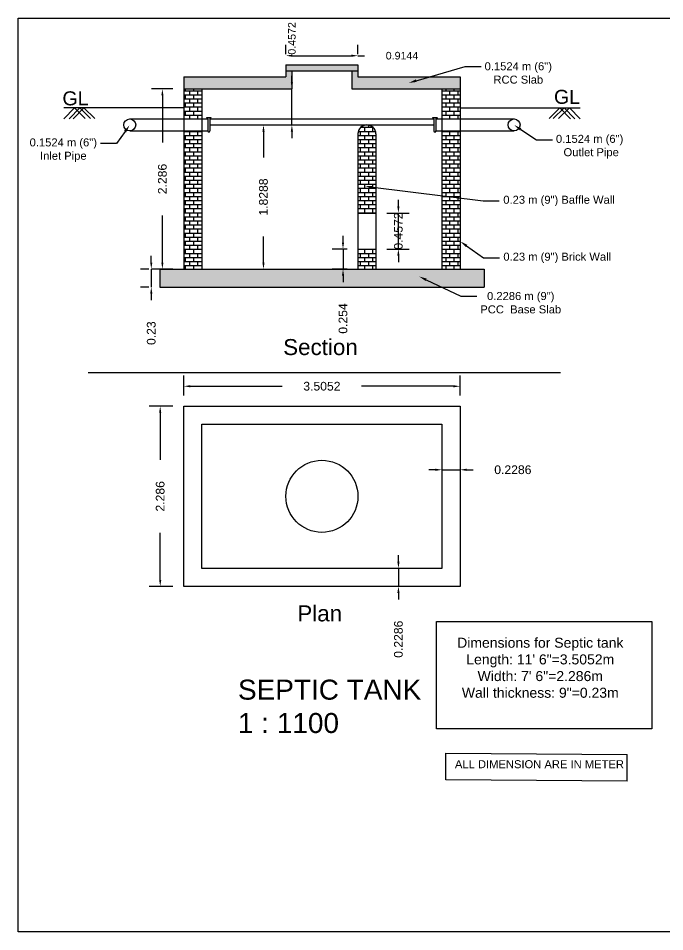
# Model space of a CAD drawing. Header units: metres. Extents: x 110.99 to 114.47, y 64.05 to 69.57.
# Drawn here: x 112.6066 to 112.9038, y 66.685 to 67.105 of the extents above; entities that cross this region are included whole.
import ezdxf
from ezdxf import colors
from ezdxf.entities.mleader import LeaderData, LeaderLine
from ezdxf.math import Vec2, Vec3

# ---------------------------------------------------------------- set-up
doc = ezdxf.new("R2010")
doc.units = ezdxf.units.M
doc.header["$MEASUREMENT"] = 0
doc.linetypes.add('ACAD_ISO02W100', pattern=[15, 12, -3])
for name, color, linetype, plot in [('Layer1', 96, 'Continuous', False), ('Sec', 7, 'Continuous', False), ('Text', 7, 'Continuous', False)]:
    doc.layers.add(name, color=color, linetype=linetype, plot=plot)
doc.layers.add('SCALE', color=3, linetype='Continuous')
doc.layers.add('WALL', color=7, linetype='Continuous')
doc.styles.get("Standard").update_dxf_attribs({"font": 'arial.ttf'})
doc.dimstyles.new('ISO-25', dxfattribs={"dimtxt": 0.0025, "dimasz": 0.003, "dimexe": 0.005, "dimexo": 0.005, "dimgap": 0.01, "dimtad": 0, "dimdsep": 46, "dimtxsty": 'Standard', "dimcen": 2.5, "dimadec": 0, "dimazin": 0, "dimtfac": 1, "dimtmove": 0, "dimatfit": 3, "dimfxl": 1, "dimarcsym": 0})

# ---------------------------------------------------------------- blocks, each defined once
blk = doc.blocks.new('*D85')
at = {"layer": 'Defpoints', "color": 0, "linetype": 'ByBlock', "transparency": 16777216}
for p in [(112.6827, 67.07251), (112.67287, 66.98971), (112.6827, 66.98971)]:
    blk.add_point(p, dxfattribs=at)
at = {"layer": 'Text', "color": 0, "linetype": 'ByBlock', "lineweight": -2, "transparency": 16777216}
for p, q in [((112.6777, 67.07251), (112.66787, 67.07251)), ((112.67287, 67.06951), (112.67287, 67.04789)), ((112.67287, 66.99271), (112.67287, 67.01433)), ((112.6777, 66.98971), (112.66787, 66.98971))]:
    blk.add_line(p, q, dxfattribs=at)
at = {"layer": 'Text', "color": 0, "linetype": 'ByBlock', "transparency": 16777216}
for points in [[(112.67237, 67.06951), (112.67337, 67.06951), (112.67287, 67.07251)], [(112.67237, 66.99271), (112.67337, 66.99271), (112.67287, 66.98971)]]:
    blk.add_solid(points, dxfattribs=at)
at = {"layer": 'Text', "color": 0, "linetype": 'ByBlock', "transparency": 16777216, "insert": (112.67287, 67.03111), "char_height": 0.0025, "attachment_point": 5, "rotation": 90}
blk.add_mtext('{\\H1.6x;2.286}', dxfattribs=at)
blk = doc.blocks.new('*D86')
at = {"layer": 'Defpoints', "color": 0, "linetype": 'ByBlock', "transparency": 16777216}
for p in [(112.67166, 66.98971), (112.66775, 66.98143), (112.67166, 66.98143)]:
    blk.add_point(p, dxfattribs=at)
at = {"layer": 'Text', "color": 0, "linetype": 'ByBlock', "lineweight": -2, "transparency": 16777216}
for p, q in [((112.66775, 66.99271), (112.66775, 66.99571)), ((112.66666, 66.98971), (112.66275, 66.98971)), ((112.66775, 66.98971), (112.66775, 66.98143)), ((112.66666, 66.98143), (112.66275, 66.98143)), ((112.66775, 66.97843), (112.66775, 66.97543))]:
    blk.add_line(p, q, dxfattribs=at)
at = {"layer": 'Text', "color": 0, "linetype": 'ByBlock', "transparency": 16777216}
for points in [[(112.66725, 66.99271), (112.66825, 66.99271), (112.66775, 66.98971)], [(112.66725, 66.97843), (112.66825, 66.97843), (112.66775, 66.98143)]]:
    blk.add_solid(points, dxfattribs=at)
at = {"layer": 'Text', "color": 0, "linetype": 'ByBlock', "transparency": 16777216, "insert": (112.66775, 66.96023), "char_height": 0.0025, "attachment_point": 5, "rotation": 90}
blk.add_mtext('{\\H1.6x;0.23 }', dxfattribs=at)
blk = doc.blocks.new('*D84')
at = {"layer": 'Defpoints', "color": 0, "linetype": 'ByBlock', "transparency": 16777216}
for p in [(112.70786, 67.05595), (112.70602, 66.98971), (112.71933, 66.98971)]:
    blk.add_point(p, dxfattribs=at)
at = {"layer": 'Text', "color": 0, "linetype": 'ByBlock', "lineweight": -2, "transparency": 16777216}
for p, q in [((112.71286, 67.05595), (112.72433, 67.05595)), ((112.71933, 67.05295), (112.71933, 67.04095)), ((112.71933, 66.99271), (112.71933, 67.00471)), ((112.71102, 66.98971), (112.72433, 66.98971))]:
    blk.add_line(p, q, dxfattribs=at)
at = {"layer": 'Text', "color": 0, "linetype": 'ByBlock', "transparency": 16777216}
for points in [[(112.71883, 67.05295), (112.71983, 67.05295), (112.71933, 67.05595)], [(112.71883, 66.99271), (112.71983, 66.99271), (112.71933, 66.98971)]]:
    blk.add_solid(points, dxfattribs=at)
at = {"layer": 'Text', "color": 0, "linetype": 'ByBlock', "transparency": 16777216, "insert": (112.71933, 67.02283), "char_height": 0.0025, "attachment_point": 5, "rotation": 90}
blk.add_mtext('{\\H1.6x;1.8288}', dxfattribs=at)
blk = doc.blocks.new('*D87')
at = {"layer": 'Defpoints', "color": 0, "linetype": 'ByBlock', "transparency": 16777216}
for p in [(112.73238, 67.07251), (112.73238, 67.07251), (112.73238, 67.05595)]:
    blk.add_point(p, dxfattribs=at)
at = {"layer": 'Text', "color": 0, "linetype": 'ByBlock', "lineweight": -2, "transparency": 16777216}
for p, q in [((112.73238, 67.07551), (112.73238, 67.07851)), ((112.73238, 67.05595), (112.73238, 67.07251)), ((112.73238, 67.05295), (112.73238, 67.04995))]:
    blk.add_line(p, q, dxfattribs=at)
at = {"layer": 'Text', "color": 0, "linetype": 'ByBlock', "transparency": 16777216}
for points in [[(112.73188, 67.07551), (112.73288, 67.07551), (112.73238, 67.07251)], [(112.73188, 67.05295), (112.73288, 67.05295), (112.73238, 67.05595)]]:
    blk.add_solid(points, dxfattribs=at)
at = {"layer": 'Text', "color": 0, "linetype": 'ByBlock', "transparency": 16777216, "insert": (112.73238, 67.09576), "char_height": 0.0025, "attachment_point": 5, "rotation": 90}
blk.add_mtext('{\\H1.4x;0.4572}', dxfattribs=at)
blk = doc.blocks.new('*D88')
at = {"layer": 'Defpoints', "color": 0, "linetype": 'ByBlock', "transparency": 16777216}
for p in [(112.77099, 67.01547), (112.78133, 67.01547), (112.77099, 66.99891)]:
    blk.add_point(p, dxfattribs=at)
at = {"layer": 'Text', "color": 0, "linetype": 'ByBlock', "lineweight": -2, "transparency": 16777216}
for p, q in [((112.78133, 67.01847), (112.78133, 67.02147)), ((112.77599, 67.01547), (112.78633, 67.01547)), ((112.78133, 66.99891), (112.78133, 67.01547)), ((112.77599, 66.99891), (112.78633, 66.99891)), ((112.78133, 66.99591), (112.78133, 66.99291))]:
    blk.add_line(p, q, dxfattribs=at)
at = {"layer": 'Text', "color": 0, "linetype": 'ByBlock', "transparency": 16777216}
for points in [[(112.78083, 67.01847), (112.78183, 67.01847), (112.78133, 67.01547)], [(112.78083, 66.99591), (112.78183, 66.99591), (112.78133, 66.99891)]]:
    blk.add_solid(points, dxfattribs=at)
at = {"layer": 'Text', "color": 0, "linetype": 'ByBlock', "transparency": 16777216, "insert": (112.78133, 67.00719), "char_height": 0.0025, "attachment_point": 5, "rotation": 90}
blk.add_mtext('{\\H1.6x;0.4572}', dxfattribs=at)
blk = doc.blocks.new('*D89')
at = {"layer": 'Defpoints', "color": 0, "linetype": 'ByBlock', "transparency": 16777216}
for p in [(112.76274, 66.99891), (112.75589, 66.98971), (112.76274, 66.98971)]:
    blk.add_point(p, dxfattribs=at)
at = {"layer": 'Text', "color": 0, "linetype": 'ByBlock', "lineweight": -2, "transparency": 16777216}
for p, q in [((112.75589, 67.00191), (112.75589, 67.00491)), ((112.75774, 66.99891), (112.75089, 66.99891)), ((112.75589, 66.99891), (112.75589, 66.98971)), ((112.75774, 66.98971), (112.75089, 66.98971)), ((112.75589, 66.98671), (112.75589, 66.98371))]:
    blk.add_line(p, q, dxfattribs=at)
at = {"layer": 'Text', "color": 0, "linetype": 'ByBlock', "transparency": 16777216}
for points in [[(112.75539, 67.00191), (112.75639, 67.00191), (112.75589, 66.99891)], [(112.75539, 66.98671), (112.75639, 66.98671), (112.75589, 66.98971)]]:
    blk.add_solid(points, dxfattribs=at)
at = {"layer": 'Text', "color": 0, "linetype": 'ByBlock', "transparency": 16777216, "insert": (112.75589, 66.96697), "char_height": 0.0025, "attachment_point": 5, "rotation": 90}
blk.add_mtext('{\\H1.6x;0.254}', dxfattribs=at)
blk = doc.blocks.new('*D90')
at = {"layer": 'Defpoints', "color": 0, "linetype": 'ByBlock', "transparency": 16777216}
for p in [(112.76274, 67.0878), (112.72962, 67.08355), (112.76274, 67.08355)]:
    blk.add_point(p, dxfattribs=at)
at = {"layer": 'Text', "color": 0, "linetype": 'ByBlock', "lineweight": -2, "transparency": 16777216}
for p, q in [((112.72962, 67.08855), (112.72962, 67.0928)), ((112.76274, 67.08855), (112.76274, 67.0928)), ((112.73262, 67.0878), (112.75974, 67.0878)), ((112.76274, 67.0878), (112.76574, 67.0878))]:
    blk.add_line(p, q, dxfattribs=at)
at = {"layer": 'Text', "color": 0, "linetype": 'ByBlock', "transparency": 16777216}
for points in [[(112.73262, 67.0883), (112.73262, 67.0873), (112.72962, 67.0878)], [(112.75974, 67.0883), (112.75974, 67.0873), (112.76274, 67.0878)]]:
    blk.add_solid(points, dxfattribs=at)
at = {"layer": 'Text', "color": 0, "linetype": 'ByBlock', "transparency": 16777216, "insert": (112.783, 67.0878), "char_height": 0.0025, "attachment_point": 5}
blk.add_mtext('{\\H1.4x;0.9144}', dxfattribs=at)
blk = doc.blocks.new('*D91')
at = {"layer": 'Defpoints', "color": 0, "linetype": 'ByBlock', "transparency": 16777216}
for p in [(112.6827, 66.92661), (112.67186, 66.84381), (112.6827, 66.84381)]:
    blk.add_point(p, dxfattribs=at)
at = {"layer": 'Text', "color": 0, "linetype": 'ByBlock', "lineweight": -2, "transparency": 16777216}
for p, q in [((112.6777, 66.92661), (112.66686, 66.92661)), ((112.67186, 66.92361), (112.67186, 66.90199)), ((112.67186, 66.84681), (112.67186, 66.86842)), ((112.6777, 66.84381), (112.66686, 66.84381))]:
    blk.add_line(p, q, dxfattribs=at)
at = {"layer": 'Text', "color": 0, "linetype": 'ByBlock', "transparency": 16777216}
for points in [[(112.67136, 66.92361), (112.67236, 66.92361), (112.67186, 66.92661)], [(112.67136, 66.84681), (112.67236, 66.84681), (112.67186, 66.84381)]]:
    blk.add_solid(points, dxfattribs=at)
at = {"layer": 'Text', "color": 0, "linetype": 'ByBlock', "transparency": 16777216, "insert": (112.67186, 66.88521), "char_height": 0.0025, "attachment_point": 5, "rotation": 90}
blk.add_mtext('{\\H1.6x;2.286}', dxfattribs=at)
blk = doc.blocks.new('*D92')
at = {"layer": 'Defpoints', "color": 0, "linetype": 'ByBlock', "transparency": 16777216}
for p in [(112.80966, 66.93582), (112.6827, 66.92661), (112.80966, 66.92661)]:
    blk.add_point(p, dxfattribs=at)
at = {"layer": 'Text', "color": 0, "linetype": 'ByBlock', "lineweight": -2, "transparency": 16777216}
for p, q in [((112.6827, 66.93161), (112.6827, 66.94082)), ((112.80966, 66.93161), (112.80966, 66.94082)), ((112.6857, 66.93582), (112.7279, 66.93582)), ((112.80666, 66.93582), (112.76446, 66.93582))]:
    blk.add_line(p, q, dxfattribs=at)
at = {"layer": 'Text', "color": 0, "linetype": 'ByBlock', "transparency": 16777216}
for points in [[(112.6857, 66.93632), (112.6857, 66.93532), (112.6827, 66.93582)], [(112.80666, 66.93632), (112.80666, 66.93532), (112.80966, 66.93582)]]:
    blk.add_solid(points, dxfattribs=at)
at = {"layer": 'Text', "color": 0, "linetype": 'ByBlock', "transparency": 16777216, "insert": (112.74618, 66.93582), "char_height": 0.0025, "attachment_point": 5}
blk.add_mtext('{\\H1.6x;3.5052}', dxfattribs=at)
blk = doc.blocks.new('*D93')
at = {"layer": 'Defpoints', "color": 0, "linetype": 'ByBlock', "transparency": 16777216}
for p in [(112.80138, 66.89741), (112.80966, 66.89741), (112.80966, 66.89741)]:
    blk.add_point(p, dxfattribs=at)
at = {"layer": 'Text', "color": 0, "linetype": 'ByBlock', "lineweight": -2, "transparency": 16777216}
for p, q in [((112.79838, 66.89741), (112.79538, 66.89741)), ((112.80138, 66.89741), (112.80966, 66.89741)), ((112.81266, 66.89741), (112.81566, 66.89741))]:
    blk.add_line(p, q, dxfattribs=at)
at = {"layer": 'Text', "color": 0, "linetype": 'ByBlock', "transparency": 16777216}
for points in [[(112.79838, 66.89791), (112.79838, 66.89691), (112.80138, 66.89741)], [(112.81266, 66.89791), (112.81266, 66.89691), (112.80966, 66.89741)]]:
    blk.add_solid(points, dxfattribs=at)
at = {"layer": 'Text', "color": 0, "linetype": 'ByBlock', "transparency": 16777216, "insert": (112.83396, 66.89741), "char_height": 0.0025, "attachment_point": 5}
blk.add_mtext('{\\H1.6x;0.2286 }', dxfattribs=at)
blk = doc.blocks.new('*D94')
at = {"layer": 'Defpoints', "color": 0, "linetype": 'ByBlock', "transparency": 16777216}
for p in [(112.78136, 66.85209), (112.78136, 66.84381), (112.78136, 66.84381)]:
    blk.add_point(p, dxfattribs=at)
at = {"layer": 'Text', "color": 0, "linetype": 'ByBlock', "lineweight": -2, "transparency": 16777216}
for p, q in [((112.78136, 66.85509), (112.78136, 66.85809)), ((112.78136, 66.85209), (112.78136, 66.84381)), ((112.78136, 66.84081), (112.78136, 66.83781))]:
    blk.add_line(p, q, dxfattribs=at)
at = {"layer": 'Text', "color": 0, "linetype": 'ByBlock', "transparency": 16777216}
for points in [[(112.78086, 66.85509), (112.78186, 66.85509), (112.78136, 66.85209)], [(112.78086, 66.84081), (112.78186, 66.84081), (112.78136, 66.84381)]]:
    blk.add_solid(points, dxfattribs=at)
at = {"layer": 'Text', "color": 0, "linetype": 'ByBlock', "transparency": 16777216, "insert": (112.78136, 66.81951), "char_height": 0.0025, "attachment_point": 5, "rotation": 90}
blk.add_mtext('{\\H1.6x;0.2286}', dxfattribs=at)

msp = doc.modelspace()

# ---------------------------------------------------------------- hatches: boundary and pattern name
at = {"layer": 'Layer1'}
h = msp.add_hatch(dxfattribs=at)
h.set_pattern_fill('AR-CONC', color=8, scale=1.84e-05)
h.set_pattern_definition([(50, (110.9786426, 65.3331197), (0.0033521972, -0.000293279), [0.00035052, -0.003855719]), (355, (110.9786426, 65.3331197), (-0.000648479, 0.003515445), [0.000280416, -0.003084586]), (100.45144, (110.978922, 65.3330953), (0.0027037184, 0.003222166), [0.000297896, -0.00327686]), (46.1842, (110.9786426, 65.3340544), (0.004987853, -0.000773579), [0.00052578, -0.005783579]), (96.63556, (110.9790583, 65.33399), (0.004368235, 0.00455264), [0.000446844, -0.004915294]), (351.18415, (110.9786426, 65.3340544), (0.004368235, 0.00455264), [0.000420623, -0.004626858]), (21, (110.97911, 65.3338208), (0.0027897042, -0.0018816792), [0.00035052, -0.003855719]), (326, (110.97911, 65.3338208), (0.001137157, 0.003389058), [0.000280416, -0.0030845753]), (71.45144, (110.9793425, 65.333664), (0.0039268613, 0.0015073786), [0.000297896, -0.003276854]), (37.5, (110.9786426, 65.3331197), (5.68303e-05, 0.0015558124), [0, -0.0030471865, 0, -0.0031313113, 0, -0.0030962593]), (7.5, (110.9786426, 65.3331197), (0.0012294815, 0.0018433222), [0, -0.0017853148, 0, -0.0029770826, 0, -0.0011800837]), (327.5, (110.9776004, 65.3331197), (0.0024948664, -0.00010540887), [0, -0.0011683997, 0, -0.0036454072, 0, -0.004837175]), (317.5, (110.977133, 65.3331197), (0.0027255763, 0.0004678473), [0, -0.0015189197, 0, -0.0024209243, 0, -0.0034350953])])
h.paths.add_polyline_path([(112.67166, 66.98971), (112.67166, 66.98143), (112.82073, 66.98143), (112.8207, 66.98971)])
h.paths.add_polyline_path([(112.6827, 67.07803), (112.6827, 67.07251), (112.73238, 67.07251), (112.73238, 67.08079), (112.72962, 67.08079), (112.72962, 67.07803)])
h.paths.add_polyline_path([(112.76274, 67.07803), (112.76274, 67.08079), (112.75998, 67.08079), (112.75998, 67.07251), (112.80966, 67.07251), (112.80966, 67.07803)])
h.paths.add_polyline_path([(112.72962, 67.08355), (112.72962, 67.08079), (112.76274, 67.08079), (112.76274, 67.08355)])
at = {"layer": 'Layer1', "linetype": 'ByBlock'}
h = msp.add_hatch(dxfattribs=at)
h.set_pattern_fill('AR-B816', color=1, scale=9.2e-06)
h.set_pattern_definition([(0, (110.9786426, 65.3331197), (0, 0.0018694396), []), (90, (110.9786426, 65.3331197), (-0.0018694396, 0.0018694396), [0.0018694396, -0.0018694396])])
h.paths.add_polyline_path([(112.6827, 66.98971), (112.69098, 66.98971), (112.69098, 67.05319), (112.6827, 67.05319)])
h.paths.add_polyline_path([(112.80138, 66.98971), (112.80966, 66.98971), (112.80966, 67.05319), (112.80138, 67.05319)])
h.paths.add_polyline_path([(112.80138, 67.05871), (112.80966, 67.05871), (112.80966, 67.07251), (112.80138, 67.07251)])
h.paths.add_polyline_path([(112.6827, 67.05871), (112.69098, 67.05871), (112.69098, 67.07251), (112.6827, 67.07251)])
h.paths.add_polyline_path([(112.76274, 67.01547), (112.77099, 67.01547), (112.77099, 67.05181, 1.06442), (112.76274, 67.05129)])
h.paths.add_polyline_path([(112.76274, 66.99891), (112.76274, 66.98971), (112.77099, 66.98971), (112.77099, 66.99891)])

# ---------------------------------------------------------------- linework, layer by layer
at = {"linetype": 'ByBlock'}
for p, q in [((112.6827, 67.06381), (112.6275, 67.06381)), ((112.80966, 67.06381), (112.86486, 67.06381))]:
    msp.add_line(p, q, dxfattribs=at)
at = {"linetype": 'ACAD_ISO02W100'}
msp.add_line((112.69466, 67.05871), (112.7977, 67.05871), dxfattribs=at)
at = {"layer": 'SCALE', "color": 5, "linetype": 'Continuous'}
msp.add_lwpolyline([(112.60663, 67.10501), (113.20063, 67.10501), (113.20063, 66.68501), (112.60663, 66.68501)], close=True, dxfattribs=at)
at = {"layer": 'Sec'}
for p, q in [((112.72962, 67.08355), (112.72962, 67.07803)), ((112.72962, 67.08355), (112.76274, 67.08355)), ((112.76274, 67.08355), (112.76274, 67.07803)), ((112.76274, 67.08355), (112.76274, 67.07803)), ((112.72962, 67.08079), (112.76274, 67.08079)), ((112.73238, 67.08079), (112.73238, 67.07251)), ((112.75998, 67.08079), (112.75998, 67.07251)), ((112.6827, 67.07803), (112.72962, 67.07803)), ((112.6827, 67.07803), (112.6827, 66.98971)), ((112.76274, 67.07803), (112.80966, 67.07803)), ((112.80966, 67.07803), (112.80966, 66.98971)), ((112.6827, 67.07251), (112.73238, 67.07251)), ((112.69098, 67.07251), (112.69098, 66.98971)), ((112.75998, 67.07251), (112.80966, 67.07251)), ((112.80138, 67.07251), (112.80138, 66.98971)), ((112.65786, 67.05871), (112.69374, 67.05871)), ((112.69374, 67.05871), (112.69309, 67.05936)), ((112.69309, 67.05936), (112.69531, 67.05936)), ((112.69374, 67.05871), (112.69374, 67.05319)), ((112.69466, 67.05871), (112.69531, 67.05936)), ((112.69466, 67.05871), (112.69466, 67.05319)), ((112.7977, 67.05871), (112.79705, 67.05936)), ((112.79705, 67.05936), (112.79927, 67.05936)), ((112.7977, 67.05871), (112.7977, 67.05319)), ((112.79862, 67.05871), (112.79927, 67.05936)), ((112.79862, 67.05871), (112.8345, 67.05871)), ((112.79862, 67.05871), (112.79862, 67.05319)), ((112.65786, 67.05319), (112.69374, 67.05319)), ((112.69466, 67.05595), (112.7977, 67.05595)), ((112.79862, 67.05319), (112.8345, 67.05319)), ((112.76274, 67.05232), (112.76274, 66.98971)), ((112.77099, 67.05181), (112.77099, 66.98971)), ((112.76271, 67.01547), (112.77099, 67.01547)), ((112.76271, 66.99891), (112.77099, 66.99891)), ((112.67166, 66.98971), (112.8207, 66.98971)), ((112.67166, 66.98971), (112.67166, 66.98143)), ((112.77099, 66.98971), (112.77099, 66.98971)), ((112.8207, 66.98971), (112.82073, 66.98143)), ((112.67166, 66.98143), (112.82073, 66.98143)), ((112.76271, 66.88624), (112.76271, 66.88417))]:
    msp.add_line(p, q, dxfattribs=at)
for centre in [(112.65786, 67.05595), (112.8345, 67.05595)]:
    msp.add_circle(centre, 0.00276, dxfattribs=at)
for centre, radius, start, end in [((112.6942, 67.05319), 0.00046, 180, 0), ((112.76685, 67.05181), 0.00414, 0, 180), ((112.79816, 67.05319), 0.00046, 180, 0)]:
    msp.add_arc(centre, radius, start, end, dxfattribs=at)
at = {"layer": 'Text', "linetype": 'ByBlock'}
for p, q in [((112.8031, 66.76714), (112.88656, 66.76656)), ((112.8031, 66.75478), (112.8031, 66.76714)), ((112.88648, 66.7542), (112.8031, 66.75478))]:
    msp.add_line(p, q, dxfattribs=at)
msp.add_lwpolyline([(112.79888, 66.82768), (112.89782, 66.82768), (112.89782, 66.77825), (112.79888, 66.77825)], close=True, dxfattribs=at)
at = {"layer": 'WALL', "color": 3, "linetype": 'ByBlock'}
for p, q in [((112.6275, 67.05875), (112.63241, 67.06381)), ((112.62996, 67.05875), (112.63487, 67.06381)), ((112.63185, 67.05875), (112.63676, 67.06381)), ((112.63241, 67.06381), (112.63742, 67.05894)), ((112.63487, 67.06381), (112.63987, 67.05894)), ((112.63676, 67.06381), (112.64177, 67.05894)), ((112.8556, 67.06381), (112.8506, 67.05894)), ((112.8575, 67.06381), (112.85249, 67.05894)), ((112.85996, 67.06381), (112.85495, 67.05894)), ((112.86051, 67.05875), (112.8556, 67.06381)), ((112.86241, 67.05875), (112.8575, 67.06381)), ((112.86486, 67.05875), (112.85996, 67.06381))]:
    msp.add_line(p, q, dxfattribs=at)
at = {"layer": 'WALL', "color": 7, "linetype": 'ByBlock'}
for p, q in [((112.63875, 66.94214), (112.85588, 66.94214)), ((112.88648, 66.7542), (112.88656, 66.76656))]:
    msp.add_line(p, q, dxfattribs=at)
at = {"layer": 'WALL', "color": 7}
for p, q in [((112.6827, 66.92661), (112.80966, 66.92661)), ((112.6827, 66.84381), (112.6827, 66.92661)), ((112.80966, 66.92661), (112.80966, 66.84381)), ((112.69098, 66.91833), (112.80138, 66.91833)), ((112.69098, 66.85209), (112.69098, 66.91833)), ((112.80138, 66.91833), (112.80138, 66.85209)), ((112.80138, 66.85209), (112.69098, 66.85209)), ((112.80966, 66.84381), (112.6827, 66.84381))]:
    msp.add_line(p, q, dxfattribs=at)
at = {"layer": 'WALL'}
msp.add_line((112.80138, 66.88521), (112.80138, 66.88521), dxfattribs=at)
at = {"layer": 'WALL', "color": 7}
msp.add_circle((112.74618, 66.88521), 0.01656, dxfattribs=at)

# ---------------------------------------------------------------- texts
at = {"layer": 'Text', "linetype": 'ByBlock', "attachment_point": 1}
for s, width, insert, char_height in [('GL', 0.0248379, (112.62692, 67.07142), 0.00644), ('GL', 0.0248379, (112.85286, 67.07211), 0.00644), ('Section', 0.0248379, (112.72838, 66.95752), 0.00736), ('Plan', 0.0248379, (112.73489, 66.83506), 0.00736), ('\\pxqc;Dimensions for Septic tank\\PLength: 11\' 6"=3.5052m\\PWidth: 7\' 6"=2.286m\\PWall thickness: 9"=0.23m ', 0.0738781, (112.80962, 66.8202), 0.0046), ('ALL DIMENSION ARE IN METER', 0.1233472, (112.80733, 66.76388), 0.00368)]:
    msp.add_mtext_dynamic_manual_height_columns(s, width=width, gutter_width=0.0115, heights=[0], dxfattribs=dict(at, insert=insert, char_height=char_height))
at = {"layer": 'WALL', "linetype": 'ByBlock', "insert": (112.7076, 66.80092), "char_height": 0.0092, "attachment_point": 1}
msp.add_mtext_dynamic_manual_height_columns('{\\C0;SEPTIC TANK\\P1 : 1100}', width=0.1655237, gutter_width=0.0115, heights=[0], dxfattribs=at)

# ---------------------------------------------------------------- dimensions: what is measured, and where the dimension line sits
at = {"layer": 'Text', "linetype": 'ByBlock'}
for base, p1, p2, angle, text, picture, middle in [((112.73238, 67.07251), (112.73238, 67.05595), (112.73238, 67.07251), 90, '{\\H1.4x;0.4572}', '*D87', (112.73238, 67.09576)), ((112.71933, 66.98971), (112.70786, 67.05595), (112.70602, 66.98971), 90, '{\\H1.6x;1.8288}', '*D84', (112.71933, 67.02283)), ((112.75589, 66.98971), (112.76274, 66.99891), (112.76274, 66.98971), 90, '{\\H1.6x;0.254}', '*D89', (112.75589, 66.96697)), ((112.66775, 66.98143), (112.67166, 66.98971), (112.67166, 66.98143), 90, '{\\H1.6x;0.23 }', '*D86', (112.66775, 66.96023)), ((112.67186, 66.84381), (112.6827, 66.92661), (112.6827, 66.84381), 90, '{\\H1.6x;2.286}', '*D91', (112.67186, 66.88521)), ((112.78136, 66.84381), (112.78136, 66.85209), (112.78136, 66.84381), 270, '{\\H1.6x;0.2286}', '*D94', (112.78136, 66.81951))]:
    dim = msp.add_linear_dim(base=base, p1=p1, p2=p2, angle=angle, text=text, dimstyle='ISO-25', dxfattribs=at)
    dim.commit()
    dim.dimension.update_dxf_attribs({"geometry": picture, "text_midpoint": middle})
for base, p1, p2, text, picture, middle in [((112.76274, 67.0878), (112.72962, 67.08355), (112.76274, 67.08355), '{\\H1.4x;0.9144}', '*D90', (112.783, 67.0878)), ((112.80966, 66.93582), (112.6827, 66.92661), (112.80966, 66.92661), '{\\H1.6x;3.5052}', '*D92', (112.74618, 66.93582)), ((112.80966, 66.89741), (112.80138, 66.89741), (112.80966, 66.89741), '{\\H1.6x;0.2286 }', '*D93', (112.83396, 66.89741))]:
    dim = msp.add_linear_dim(base=base, p1=p1, p2=p2, text=text, dimstyle='ISO-25', dxfattribs=at)
    dim.commit()
    dim.dimension.update_dxf_attribs({"geometry": picture, "text_midpoint": middle})
for base, p1, p2, text, picture, middle in [((112.67287, 66.98971), (112.6827, 67.07251), (112.6827, 66.98971), '{\\H1.6x;2.286}', '*D85', (112.67287, 67.03111)), ((112.78133, 67.01547), (112.77099, 66.99891), (112.77099, 67.01547), '{\\H1.6x;0.4572}', '*D88', (112.78133, 67.00719))]:
    dim = msp.add_linear_dim(base=base, p1=p1, p2=p2, angle=90, text=text, dimstyle='ISO-25', dxfattribs=at)
    dim.commit()
    dim.dimension.update_dxf_attribs({"geometry": picture, "text_midpoint": middle, "dimtype": 160})

# ---------------------------------------------------------------- leaders
ml = msp.add_multileader_mtext('Standard', dxfattribs=at)
ml.set_content('0.1524 m (6") \\PRCC Slab', color=256)
ml.set_leader_properties()
ml.build(insert=Vec2(0, 0))
ml.multileader.update_dxf_attribs({"arrow_head_size": 0.00368})
ctx = ml.context
ctx.base_point, ctx.char_height, ctx.arrow_head_size, ctx.landing_gap_size, ctx.plane_origin = Vec3(112.81933, 67.0829), 0.00368, 0.00368, 0.00184, Vec3(112.786, 67.07526)
ctx.text_align_type = 1
notes = []
notes.append((ctx, [(0, (1, 1, 0), (112.81197, 67.0829), (1, 0), 0.00736, [(0, [(112.786, 67.07526)], 0, [])])]))
ctx.mtext.insert, ctx.mtext.alignment, ctx.mtext.flow_direction = Vec3(112.83645, 67.08478), 2, 5
ml = msp.add_multileader_mtext('Standard', dxfattribs=at)
ml.set_content('0.1524 m (6") \\PInlet Pipe', color=256)
ml.set_leader_properties()
ml.build(insert=Vec2(0, 0))
ml.multileader.update_dxf_attribs({"arrow_head_size": 0.00368})
ctx = ml.context
ctx.base_point, ctx.char_height, ctx.arrow_head_size, ctx.landing_gap_size, ctx.plane_origin = Vec3(112.61019, 67.04743), 0.00368, 0.00368, 0.00184, Vec3(112.65786, 67.05595)
ctx.text_align_type = 1
notes.append((ctx, [(0, (1, 1, 0), (112.6518, 67.04743), (-1, 0), 0.00736, [(0, [(112.65786, 67.05595)], 0, [])])]))
ctx.mtext.insert, ctx.mtext.alignment, ctx.mtext.flow_direction = Vec3(112.62732, 67.04978), 2, 5
ml = msp.add_multileader_mtext('Standard', dxfattribs=at)
ml.set_content('0.1524 m (6")\\P Outlet Pipe ', color=256)
ml.set_leader_properties()
ml.build(insert=Vec2(0, 0))
ml.multileader.update_dxf_attribs({"arrow_head_size": 0.00368})
ctx = ml.context
ctx.base_point, ctx.char_height, ctx.arrow_head_size, ctx.landing_gap_size, ctx.plane_origin = Vec3(112.85212, 67.04905), 0.00368, 0.00368, 0.00184, Vec3(112.8345, 67.05595)
ctx.text_align_type = 1
notes.append((ctx, [(0, (1, 1, 0), (112.84476, 67.04905), (1, 0), 0.00736, [(0, [(112.8345, 67.05595)], 0, [])])]))
ctx.mtext.insert, ctx.mtext.alignment, ctx.mtext.flow_direction = Vec3(112.86924, 67.05141), 2, 5
ml = msp.add_multileader_mtext('Standard', dxfattribs=at)
ml.set_content('0.23 m (9") Baffle Wall', color=256)
ml.set_leader_properties()
ml.build(insert=Vec2(0, 0))
ml.multileader.update_dxf_attribs({"arrow_head_size": 0.00368})
ctx = ml.context
ctx.base_point, ctx.char_height, ctx.arrow_head_size, ctx.landing_gap_size, ctx.plane_origin = Vec3(112.82772, 67.02103), 0.00368, 0.00368, 0.00184, Vec3(112.76591, 67.02777)
notes.append((ctx, [(0, (1, 1, 0), (112.82036, 67.02103), (1, 0), 0.00736, [(0, [(112.76591, 67.02777)], 0, [])])]))
ctx.mtext.insert, ctx.mtext.flow_direction = Vec3(112.82956, 67.02341), 5
ml = msp.add_multileader_mtext('Standard', dxfattribs=at)
ml.set_content('0.23 m (9") Brick Wall', color=256)
ml.set_leader_properties()
ml.build(insert=Vec2(0, 0))
ml.multileader.update_dxf_attribs({"arrow_head_size": 0.00368})
ctx = ml.context
ctx.base_point, ctx.char_height, ctx.arrow_head_size, ctx.landing_gap_size, ctx.plane_origin = Vec3(112.82775, 66.99485), 0.00368, 0.00368, 0.00184, Vec3(112.80966, 67.00248)
notes.append((ctx, [(0, (1, 1, 0), (112.82039, 66.99485), (1, 0), 0.00736, [(0, [(112.80966, 67.00248)], 0, [])])]))
ctx.mtext.insert, ctx.mtext.flow_direction = Vec3(112.82959, 66.99723), 5
ml = msp.add_multileader_mtext('Standard', dxfattribs=at)
ml.set_content('0.2286 m (9")\\PPCC  Base Slab', color=256)
ml.set_leader_properties()
ml.build(insert=Vec2(0, 0))
ml.multileader.update_dxf_attribs({"arrow_head_size": 0.00368})
ctx = ml.context
ctx.base_point, ctx.char_height, ctx.arrow_head_size, ctx.landing_gap_size, ctx.plane_origin = Vec3(112.81746, 66.97727), 0.00368, 0.00368, 0.00184, Vec3(112.79078, 66.98633)
ctx.text_align_type = 1
notes.append((ctx, [(0, (1, 1, 0), (112.8101, 66.97727), (1, 0), 0.00736, [(0, [(112.79078, 66.98633)], 0, [])])]))
ctx.mtext.insert, ctx.mtext.alignment, ctx.mtext.flow_direction = Vec3(112.83757, 66.97914), 2, 5
for ctx, leaders in notes:
    for number, flags, end, landing, length, lines in leaders:
        leader = LeaderData()
        leader.index, (leader.has_last_leader_line, leader.has_dogleg_vector, leader.attachment_direction) = number, flags
        leader.last_leader_point, leader.dogleg_vector, leader.dogleg_length = Vec3(end), Vec3(landing), length
        for number, points, colour, breaks in lines:
            line = LeaderLine()
            line.index, line.vertices, line.color, line.breaks = number, Vec3.list(points), colors.encode_raw_color(colour), breaks
            leader.lines.append(line)
        ctx.leaders.append(leader)

doc.saveas('drawing.dxf')
